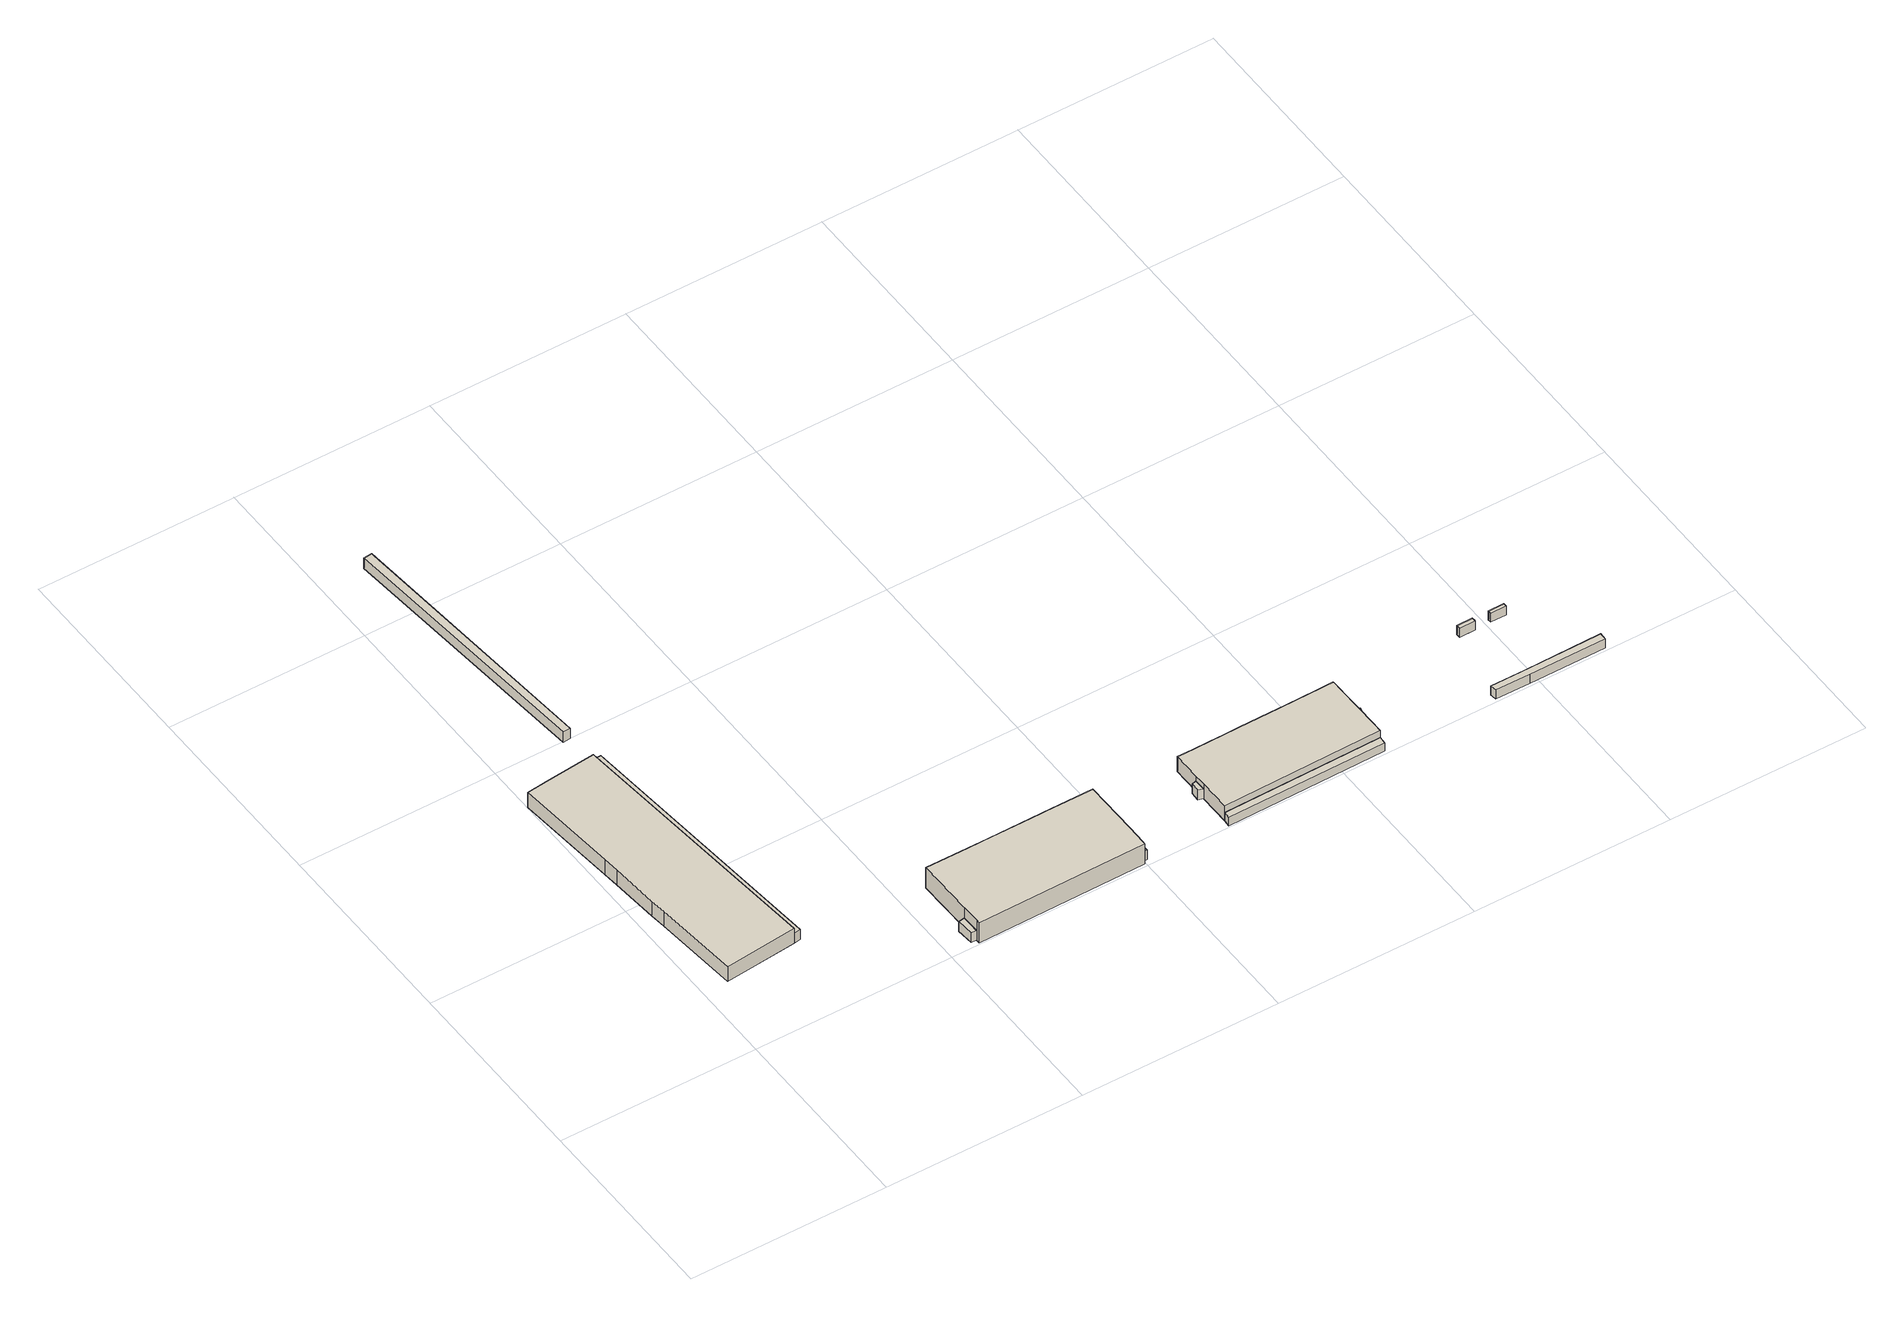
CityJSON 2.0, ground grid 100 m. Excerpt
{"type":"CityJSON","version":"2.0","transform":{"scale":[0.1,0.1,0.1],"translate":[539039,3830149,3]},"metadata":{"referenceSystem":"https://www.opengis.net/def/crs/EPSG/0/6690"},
"CityObjects":{
"building1":{"type":"Building","attributes":{"計測周辺長":343.23,"1/2500図郭":92,"区名":"住之江区","町丁目名称":"南港南３丁目","街区番号":6,"class":"3001","usage":"431","measuredHeight":8.9,"storeysAboveGround":2,"BuildingDetailAttribute.buildingRoofEdgeArea":4922.25,"BuildingDetailAttribute.buildingStructureType":"603","BuildingDetailAttribute.buildingStructureOrgType":"3","BuildingDetailAttribute.detailedUsage":"1720","BuildingDetailAttribute.specifiedBuildingCoverageRate":0.6,"BuildingDetailAttribute.surveyYear":2017,"BuildingTsunamiRiskAttribute.description":"1","BuildingTsunamiRiskAttribute.rank":"1","BuildingTsunamiRiskAttribute.depth":0.05,"BuildingHighTideRiskAttribute.description":"1","BuildingHighTideRiskAttribute.rank":"2","BuildingHighTideRiskAttribute.depth":2.54,"BuildingIDAttribute.prefecture":"27","BuildingIDAttribute.city":"27125"},"geometry":[{"type":"Solid","lod":"1","boundaries":[[[[0,1,2,3,4,5,6,7,8]],[[7,9,10,8]],[[6,11,9,7]],[[5,12,11,6]],[[4,13,12,5]],[[3,14,13,4]],[[2,15,14,3]],[[1,16,15,2]],[[0,17,16,1]],[[8,10,17,0]],[[9,11,12,13,14,15,16,17,10]]]]}]},
"building2":{"type":"Building","attributes":{"計測周辺長":277.73,"1/2500図郭":92,"区名":"住之江区","町丁目名称":"南港南３丁目","街区番号":6,"class":"3003","usage":"431","measuredHeight":5.9,"storeysAboveGround":1,"BuildingDetailAttribute.buildingRoofEdgeArea":509.06,"BuildingDetailAttribute.buildingStructureType":"603","BuildingDetailAttribute.buildingStructureOrgType":"3","BuildingDetailAttribute.detailedUsage":"1720","BuildingDetailAttribute.specifiedBuildingCoverageRate":0.6,"BuildingDetailAttribute.surveyYear":2017,"BuildingTsunamiRiskAttribute.description":"1","BuildingTsunamiRiskAttribute.rank":"1","BuildingTsunamiRiskAttribute.depth":0.08,"BuildingHighTideRiskAttribute.description":"1","BuildingHighTideRiskAttribute.rank":"2","BuildingHighTideRiskAttribute.depth":2.54,"BuildingIDAttribute.prefecture":"27","BuildingIDAttribute.city":"27125"},"geometry":[{"type":"Solid","lod":"1","boundaries":[[[[8,18,19,0]],[[19,20,21,0]],[[18,22,20,19]],[[8,23,22,18]],[[0,21,23,8]],[[20,22,23,21]]]]}]},
"building3":{"type":"Building","attributes":{"計測周辺長":278.11,"1/2500図郭":92,"区名":"住之江区","町丁目名称":"南港南３丁目","街区番号":7,"class":"3003","usage":"431","measuredHeight":6.3,"storeysAboveGround":1,"BuildingDetailAttribute.buildingRoofEdgeArea":542.47,"BuildingDetailAttribute.buildingStructureType":"603","BuildingDetailAttribute.buildingStructureOrgType":"3","BuildingDetailAttribute.detailedUsage":"1720","BuildingDetailAttribute.specifiedBuildingCoverageRate":0.6,"BuildingDetailAttribute.surveyYear":2017,"BuildingTsunamiRiskAttribute.description":"1","BuildingTsunamiRiskAttribute.rank":"1","BuildingTsunamiRiskAttribute.depth":0.13,"BuildingHighTideRiskAttribute.description":"1","BuildingHighTideRiskAttribute.rank":"2","BuildingHighTideRiskAttribute.depth":2.58,"BuildingIDAttribute.prefecture":"27","BuildingIDAttribute.city":"27125"},"geometry":[{"type":"Solid","lod":"1","boundaries":[[[[24,25,26,27]],[[26,28,29,27]],[[25,30,28,26]],[[24,31,30,25]],[[27,29,31,24]],[[28,30,31,29]]]]}]},
"building4":{"type":"Building","attributes":{"計測周辺長":24.05,"1/2500図郭":92,"区名":"住之江区","町丁目名称":"南港南３丁目","街区番号":5,"class":"3003","usage":"431","measuredHeight":5.7,"storeysAboveGround":1,"BuildingDetailAttribute.buildingRoofEdgeArea":27.06,"BuildingDetailAttribute.buildingStructureType":"603","BuildingDetailAttribute.buildingStructureOrgType":"3","BuildingDetailAttribute.detailedUsage":"1720","BuildingDetailAttribute.specifiedBuildingCoverageRate":0.6,"BuildingDetailAttribute.surveyYear":2017,"BuildingTsunamiRiskAttribute.description":"1","BuildingTsunamiRiskAttribute.rank":"1","BuildingTsunamiRiskAttribute.depth":0.04,"BuildingHighTideRiskAttribute.description":"1","BuildingHighTideRiskAttribute.rank":"2","BuildingHighTideRiskAttribute.depth":2.38,"BuildingIDAttribute.prefecture":"27","BuildingIDAttribute.city":"27125"},"geometry":[{"type":"Solid","lod":"1","boundaries":[[[[32,33,34,35]],[[34,36,37,35]],[[33,38,36,34]],[[32,39,38,33]],[[35,37,39,32]],[[36,38,39,37]]]]}]},
"building5":{"type":"Building","attributes":{"計測周辺長":26.29,"1/2500図郭":92,"区名":"住之江区","町丁目名称":"南港南３丁目","街区番号":5,"class":"3003","usage":"431","measuredHeight":5.7,"storeysAboveGround":1,"BuildingDetailAttribute.buildingRoofEdgeArea":29.5,"BuildingDetailAttribute.buildingStructureType":"603","BuildingDetailAttribute.buildingStructureOrgType":"3","BuildingDetailAttribute.detailedUsage":"1720","BuildingDetailAttribute.specifiedBuildingCoverageRate":0.6,"BuildingDetailAttribute.surveyYear":2017,"BuildingTsunamiRiskAttribute.description":"1","BuildingTsunamiRiskAttribute.rank":"1","BuildingTsunamiRiskAttribute.depth":0.07,"BuildingHighTideRiskAttribute.description":"1","BuildingHighTideRiskAttribute.rank":"2","BuildingHighTideRiskAttribute.depth":2.53,"BuildingIDAttribute.prefecture":"27","BuildingIDAttribute.city":"27125"},"geometry":[{"type":"Solid","lod":"1","boundaries":[[[[40,41,42,43]],[[42,44,45,43]],[[41,46,44,42]],[[40,47,46,41]],[[43,45,47,40]],[[44,46,47,45]]]]}]},
"building6":{"type":"Building","attributes":{"計測周辺長":250.26,"1/2500図郭":92,"区名":"住之江区","町丁目名称":"南港南３丁目","街区番号":5,"class":"3001","usage":"431","measuredHeight":12.2,"storeysAboveGround":1,"BuildingDetailAttribute.buildingRoofEdgeArea":3408.44,"BuildingDetailAttribute.buildingStructureType":"603","BuildingDetailAttribute.buildingStructureOrgType":"3","BuildingDetailAttribute.detailedUsage":"1720","BuildingDetailAttribute.specifiedBuildingCoverageRate":0.6,"BuildingDetailAttribute.surveyYear":2017,"BuildingTsunamiRiskAttribute.description":"1","BuildingTsunamiRiskAttribute.rank":"1","BuildingTsunamiRiskAttribute.depth":0.16,"BuildingHighTideRiskAttribute.description":"1","BuildingHighTideRiskAttribute.rank":"2","BuildingHighTideRiskAttribute.depth":2.4,"BuildingIDAttribute.prefecture":"27","BuildingIDAttribute.city":"27125"},"geometry":[{"type":"Solid","lod":"1","boundaries":[[[[48,49,50,51,52,53,54,55,56,57,58,59]],[[58,60,61,59]],[[57,62,60,58]],[[56,63,62,57]],[[55,64,63,56]],[[54,65,64,55]],[[53,66,65,54]],[[52,67,66,53]],[[51,68,67,52]],[[50,69,68,51]],[[49,70,69,50]],[[48,71,70,49]],[[59,61,71,48]],[[60,62,63,64,65,66,67,68,69,70,71,61]]]]}]},
"building7":{"type":"Building","attributes":{"計測周辺長":25.02,"1/2500図郭":92,"区名":"住之江区","町丁目名称":"南港南３丁目","街区番号":5,"class":"3003","usage":"431","measuredHeight":5.6,"storeysAboveGround":1,"BuildingDetailAttribute.buildingRoofEdgeArea":24.03,"BuildingDetailAttribute.buildingStructureType":"603","BuildingDetailAttribute.buildingStructureOrgType":"3","BuildingDetailAttribute.detailedUsage":"1720","BuildingDetailAttribute.specifiedBuildingCoverageRate":0.6,"BuildingDetailAttribute.surveyYear":2017,"BuildingTsunamiRiskAttribute.description":"1","BuildingTsunamiRiskAttribute.rank":"1","BuildingTsunamiRiskAttribute.depth":0.27,"BuildingHighTideRiskAttribute.description":"1","BuildingHighTideRiskAttribute.rank":"2","BuildingHighTideRiskAttribute.depth":2.75,"BuildingIDAttribute.prefecture":"27","BuildingIDAttribute.city":"27125"},"geometry":[{"type":"Solid","lod":"1","boundaries":[[[[48,72,73,49]],[[73,74,75,49]],[[72,76,74,73]],[[48,77,76,72]],[[49,75,77,48]],[[74,76,77,75]]]]}]},
"building8":{"type":"Building","attributes":{"計測周辺長":24.51,"1/2500図郭":92,"区名":"住之江区","町丁目名称":"南港南３丁目","街区番号":5,"class":"3003","usage":"431","measuredHeight":5.6,"storeysAboveGround":1,"BuildingDetailAttribute.buildingRoofEdgeArea":26.12,"BuildingDetailAttribute.buildingStructureType":"603","BuildingDetailAttribute.buildingStructureOrgType":"3","BuildingDetailAttribute.detailedUsage":"1720","BuildingDetailAttribute.specifiedBuildingCoverageRate":0.6,"BuildingDetailAttribute.surveyYear":2017,"BuildingTsunamiRiskAttribute.description":"1","BuildingTsunamiRiskAttribute.rank":"1","BuildingTsunamiRiskAttribute.depth":0.02,"BuildingHighTideRiskAttribute.description":"1","BuildingHighTideRiskAttribute.rank":"2","BuildingHighTideRiskAttribute.depth":2.6,"BuildingIDAttribute.prefecture":"27","BuildingIDAttribute.city":"27125"},"geometry":[{"type":"Solid","lod":"1","boundaries":[[[[51,78,79,52]],[[79,80,81,52]],[[78,82,80,79]],[[51,83,82,78]],[[52,81,83,51]],[[80,82,83,81]]]]}]},
"building9":{"type":"Building","attributes":{"計測周辺長":15.17,"1/2500図郭":92,"区名":"住之江区","町丁目名称":"南港南３丁目","街区番号":4,"class":"3003","usage":"431","measuredHeight":5.9,"storeysAboveGround":1,"BuildingDetailAttribute.buildingRoofEdgeArea":12.19,"BuildingDetailAttribute.buildingStructureType":"603","BuildingDetailAttribute.buildingStructureOrgType":"3","BuildingDetailAttribute.detailedUsage":"1720","BuildingDetailAttribute.specifiedBuildingCoverageRate":0.6,"BuildingDetailAttribute.surveyYear":2017,"BuildingHighTideRiskAttribute.description":"1","BuildingHighTideRiskAttribute.rank":"2","BuildingHighTideRiskAttribute.depth":2.4,"BuildingIDAttribute.prefecture":"27","BuildingIDAttribute.city":"27125"},"geometry":[{"type":"Solid","lod":"1","boundaries":[[[[84,85,86,87]],[[86,88,89,87]],[[85,90,88,86]],[[84,91,90,85]],[[87,89,91,84]],[[88,90,91,89]]]]}]},
"building10":{"type":"Building","attributes":{"計測周辺長":21.22,"1/2500図郭":92,"区名":"住之江区","町丁目名称":"南港南３丁目","街区番号":4,"class":"3003","usage":"431","measuredHeight":4.5,"storeysAboveGround":1,"BuildingDetailAttribute.buildingRoofEdgeArea":20.47,"BuildingDetailAttribute.buildingStructureType":"603","BuildingDetailAttribute.buildingStructureOrgType":"3","BuildingDetailAttribute.detailedUsage":"1720","BuildingDetailAttribute.specifiedBuildingCoverageRate":0.6,"BuildingDetailAttribute.surveyYear":2017,"BuildingTsunamiRiskAttribute.description":"1","BuildingTsunamiRiskAttribute.rank":"1","BuildingTsunamiRiskAttribute.depth":0.17,"BuildingHighTideRiskAttribute.description":"1","BuildingHighTideRiskAttribute.rank":"2","BuildingHighTideRiskAttribute.depth":2.64,"BuildingIDAttribute.prefecture":"27","BuildingIDAttribute.city":"27125"},"geometry":[{"type":"Solid","lod":"1","boundaries":[[[[92,93,94,95,96]],[[95,97,98,96]],[[94,99,97,95]],[[93,100,99,94]],[[92,101,100,93]],[[96,98,101,92]],[[97,99,100,101,98]]]]}]},
"building11":{"type":"Building","attributes":{"計測周辺長":19.73,"1/2500図郭":92,"区名":"住之江区","町丁目名称":"南港南３丁目","街区番号":4,"class":"3003","usage":"431","measuredHeight":5,"storeysAboveGround":1,"BuildingDetailAttribute.buildingRoofEdgeArea":15.62,"BuildingDetailAttribute.buildingStructureType":"603","BuildingDetailAttribute.buildingStructureOrgType":"3","BuildingDetailAttribute.detailedUsage":"1720","BuildingDetailAttribute.specifiedBuildingCoverageRate":0.6,"BuildingDetailAttribute.surveyYear":2017,"BuildingTsunamiRiskAttribute.description":"1","BuildingTsunamiRiskAttribute.rank":"1","BuildingTsunamiRiskAttribute.depth":0.1,"BuildingHighTideRiskAttribute.description":"1","BuildingHighTideRiskAttribute.rank":"2","BuildingHighTideRiskAttribute.depth":2.57,"BuildingIDAttribute.prefecture":"27","BuildingIDAttribute.city":"27125"},"geometry":[{"type":"Solid","lod":"1","boundaries":[[[[102,103,104,105]],[[104,106,107,105]],[[103,108,106,104]],[[102,109,108,103]],[[105,107,109,102]],[[106,108,109,107]]]]}]},
"building12":{"type":"Building","attributes":{"計測周辺長":167.54,"1/2500図郭":92,"区名":"住之江区","町丁目名称":"南港南３丁目","街区番号":4,"class":"3003","usage":"431","measuredHeight":5,"storeysAboveGround":1,"BuildingDetailAttribute.buildingRoofEdgeArea":290.41,"BuildingDetailAttribute.buildingStructureType":"603","BuildingDetailAttribute.buildingStructureOrgType":"3","BuildingDetailAttribute.detailedUsage":"1720","BuildingDetailAttribute.specifiedBuildingCoverageRate":0.6,"BuildingDetailAttribute.surveyYear":2017,"BuildingTsunamiRiskAttribute.description":"1","BuildingTsunamiRiskAttribute.rank":"1","BuildingTsunamiRiskAttribute.depth":0.03,"BuildingHighTideRiskAttribute.description":"1","BuildingHighTideRiskAttribute.rank":"2","BuildingHighTideRiskAttribute.depth":2.77,"BuildingIDAttribute.prefecture":"27","BuildingIDAttribute.city":"27125"},"geometry":[{"type":"Solid","lod":"1","boundaries":[[[[110,111,112,113]],[[112,114,115,113]],[[111,116,114,112]],[[110,117,116,111]],[[113,115,117,110]],[[114,116,117,115]]]]}]},
"building13":{"type":"Building","attributes":{"計測周辺長":231.75,"1/2500図郭":92,"区名":"住之江区","町丁目名称":"南港南３丁目","街区番号":4,"class":"3001","usage":"431","measuredHeight":9,"storeysAboveGround":1,"BuildingDetailAttribute.buildingRoofEdgeArea":2858.91,"BuildingDetailAttribute.buildingStructureType":"603","BuildingDetailAttribute.buildingStructureOrgType":"3","BuildingDetailAttribute.detailedUsage":"1720","BuildingDetailAttribute.specifiedBuildingCoverageRate":0.6,"BuildingDetailAttribute.surveyYear":2017,"BuildingTsunamiRiskAttribute.description":"1","BuildingTsunamiRiskAttribute.rank":"1","BuildingTsunamiRiskAttribute.depth":0.05,"BuildingHighTideRiskAttribute.description":"1","BuildingHighTideRiskAttribute.rank":"2","BuildingHighTideRiskAttribute.depth":2.77,"BuildingIDAttribute.prefecture":"27","BuildingIDAttribute.city":"27125"},"geometry":[{"type":"Solid","lod":"1","boundaries":[[[[118,119,120,121,122,123,124,125,126,127,110,113,128,129,130,131,132]],[[131,133,134,132]],[[130,135,133,131]],[[129,136,135,130]],[[128,137,136,129]],[[113,138,137,128]],[[110,139,138,113]],[[127,140,139,110]],[[126,141,140,127]],[[125,142,141,126]],[[124,143,142,125]],[[123,144,143,124]],[[122,145,144,123]],[[121,146,145,122]],[[120,147,146,121]],[[119,148,147,120]],[[118,149,148,119]],[[132,134,149,118]],[[133,135,136,137,138,139,140,141,142,143,144,145,146,147,148,149,134]]]]}]},
"building14":{"type":"Building","attributes":{"計測周辺長":20.26,"1/2500図郭":92,"区名":"住之江区","町丁目名称":"南港南３丁目","街区番号":4,"class":"3003","usage":"431","measuredHeight":3.6,"storeysAboveGround":1,"BuildingDetailAttribute.buildingRoofEdgeArea":15.28,"BuildingDetailAttribute.buildingStructureType":"603","BuildingDetailAttribute.buildingStructureOrgType":"3","BuildingDetailAttribute.detailedUsage":"1720","BuildingDetailAttribute.specifiedBuildingCoverageRate":0.6,"BuildingDetailAttribute.surveyYear":2017,"BuildingTsunamiRiskAttribute.description":"1","BuildingTsunamiRiskAttribute.rank":"1","BuildingTsunamiRiskAttribute.depth":0.07,"BuildingHighTideRiskAttribute.description":"1","BuildingHighTideRiskAttribute.rank":"2","BuildingHighTideRiskAttribute.depth":2.55,"BuildingIDAttribute.prefecture":"27","BuildingIDAttribute.city":"27125"},"geometry":[{"type":"Solid","lod":"1","boundaries":[[[[150,151,152,153]],[[152,154,155,153]],[[151,156,154,152]],[[150,157,156,151]],[[153,155,157,150]],[[154,156,157,155]]]]}]},
"building15":{"type":"Building","attributes":{"計測周辺長":19.75,"1/2500図郭":92,"区名":"住之江区","町丁目名称":"南港南３丁目","街区番号":4,"class":"3003","usage":"431","storeysAboveGround":1,"BuildingDetailAttribute.buildingRoofEdgeArea":14.12,"BuildingDetailAttribute.buildingStructureType":"603","BuildingDetailAttribute.buildingStructureOrgType":"3","BuildingDetailAttribute.detailedUsage":"1720","BuildingDetailAttribute.specifiedBuildingCoverageRate":0.6,"BuildingDetailAttribute.surveyYear":2017,"BuildingTsunamiRiskAttribute.description":"1","BuildingTsunamiRiskAttribute.rank":"1","BuildingTsunamiRiskAttribute.depth":0.15,"BuildingHighTideRiskAttribute.description":"1","BuildingHighTideRiskAttribute.rank":"2","BuildingHighTideRiskAttribute.depth":2.63,"BuildingIDAttribute.prefecture":"27","BuildingIDAttribute.city":"27125"},"geometry":[{"type":"Solid","lod":"1","boundaries":[[[[158,159,160,161]],[[160,162,163,161]],[[159,164,162,160]],[[158,165,164,159]],[[161,163,165,158]],[[162,164,165,163]]]]}]},
"building16":{"type":"Building","attributes":{"計測周辺長":15.62,"1/2500図郭":92,"区名":"住之江区","町丁目名称":"南港南３丁目","街区番号":4,"class":"3003","usage":"431","measuredHeight":5,"storeysAboveGround":1,"BuildingDetailAttribute.buildingRoofEdgeArea":12.41,"BuildingDetailAttribute.buildingStructureType":"603","BuildingDetailAttribute.buildingStructureOrgType":"3","BuildingDetailAttribute.detailedUsage":"1720","BuildingDetailAttribute.specifiedBuildingCoverageRate":0.6,"BuildingDetailAttribute.surveyYear":2017,"BuildingHighTideRiskAttribute.description":"1","BuildingHighTideRiskAttribute.rank":"2","BuildingHighTideRiskAttribute.depth":2.4,"BuildingIDAttribute.prefecture":"27","BuildingIDAttribute.city":"27125"},"geometry":[{"type":"Solid","lod":"1","boundaries":[[[[166,167,168,169]],[[168,170,171,169]],[[167,172,170,168]],[[166,173,172,167]],[[169,171,173,166]],[[170,172,173,171]]]]}]},
"building17":{"type":"Building","attributes":{"計測周辺長":20,"1/2500図郭":92,"区名":"住之江区","町丁目名称":"南港南３丁目","街区番号":3,"class":"3003","usage":"431","measuredHeight":5.4,"storeysAboveGround":1,"BuildingDetailAttribute.buildingRoofEdgeArea":16,"BuildingDetailAttribute.buildingStructureType":"603","BuildingDetailAttribute.buildingStructureOrgType":"3","BuildingDetailAttribute.detailedUsage":"1720","BuildingDetailAttribute.specifiedBuildingCoverageRate":0.6,"BuildingDetailAttribute.surveyYear":2017,"BuildingTsunamiRiskAttribute.description":"1","BuildingTsunamiRiskAttribute.rank":"1","BuildingTsunamiRiskAttribute.depth":0.09,"BuildingHighTideRiskAttribute.description":"1","BuildingHighTideRiskAttribute.rank":"2","BuildingHighTideRiskAttribute.depth":2.59,"BuildingIDAttribute.prefecture":"27","BuildingIDAttribute.city":"27125"},"geometry":[{"type":"Solid","lod":"1","boundaries":[[[[174,175,176,177,178]],[[177,179,180,178]],[[176,181,179,177]],[[175,182,181,176]],[[174,183,182,175]],[[178,180,183,174]],[[179,181,182,183,180]]]]}]},
"building18":{"type":"Building","attributes":{"計測周辺長":119.27,"1/2500図郭":92,"区名":"住之江区","町丁目名称":"南港南３丁目","街区番号":3,"class":"3003","usage":"431","measuredHeight":5.5,"storeysAboveGround":1,"BuildingDetailAttribute.buildingRoofEdgeArea":199.06,"BuildingDetailAttribute.buildingStructureType":"610","BuildingDetailAttribute.buildingStructureOrgType":"2","BuildingDetailAttribute.detailedUsage":"1720","BuildingDetailAttribute.specifiedBuildingCoverageRate":0.6,"BuildingDetailAttribute.surveyYear":2017,"BuildingTsunamiRiskAttribute.description":"1","BuildingTsunamiRiskAttribute.rank":"1","BuildingTsunamiRiskAttribute.depth":0.12,"BuildingHighTideRiskAttribute.description":"1","BuildingHighTideRiskAttribute.rank":"2","BuildingHighTideRiskAttribute.depth":2.75,"BuildingIDAttribute.prefecture":"27","BuildingIDAttribute.city":"27125"},"geometry":[{"type":"Solid","lod":"1","boundaries":[[[[184,185,186,187,188,189]],[[188,190,191,189]],[[187,192,190,188]],[[186,193,192,187]],[[185,194,193,186]],[[184,195,194,185]],[[189,191,195,184]],[[190,192,193,194,195,191]]]]}]},
"building19":{"type":"Building","attributes":{"計測周辺長":19.5,"1/2500図郭":92,"区名":"住之江区","町丁目名称":"南港南３丁目","街区番号":3,"class":"3003","usage":"431","measuredHeight":5.3,"storeysAboveGround":1,"BuildingDetailAttribute.buildingRoofEdgeArea":14,"BuildingDetailAttribute.buildingStructureType":"610","BuildingDetailAttribute.buildingStructureOrgType":"2","BuildingDetailAttribute.detailedUsage":"1720","BuildingDetailAttribute.specifiedBuildingCoverageRate":0.6,"BuildingDetailAttribute.surveyYear":2017,"BuildingTsunamiRiskAttribute.description":"1","BuildingTsunamiRiskAttribute.rank":"1","BuildingTsunamiRiskAttribute.depth":0.01,"BuildingHighTideRiskAttribute.description":"1","BuildingHighTideRiskAttribute.rank":"2","BuildingHighTideRiskAttribute.depth":2.5,"BuildingIDAttribute.prefecture":"27","BuildingIDAttribute.city":"27125"},"geometry":[{"type":"Solid","lod":"1","boundaries":[[[[196,197,198,199]],[[198,200,201,199]],[[197,202,200,198]],[[196,203,202,197]],[[199,201,203,196]],[[200,202,203,201]]]]}]}
},
"vertices":[
[490,443,3],[126,407,3],[86,836,3],[78,914,3],[58,1154,3],[50,1234,3],[2,1753,3],[105,1764,3],[362,1789,3],[105,1764,92],[362,1789,92],[2,1753,92],[50,1234,92],[58,1154,92],[78,914,92],[86,836,92],[126,407,92],[490,443,92],
[402,1792,3],[525,448,3],[525,448,62],[490,443,62],[402,1792,62],[362,1789,62],
[222,3337,4],[264,3342,4],[382,1997,4],[345,1994,4],[382,1997,66],[345,1994,66],[264,3342,66],[222,3337,66],
[1144,27,5],[1117,27,5],[1111,114,5],[1143,120,5],[1111,114,62],[1143,120,62],[1117,27,62],[1144,27,62],
[1353,409,3],[1353,437,3],[1452,440,3],[1458,410,3],[1452,440,60],[1458,410,60],[1353,437,60],[1353,409,60],
[1678,410,4],[1780,411,4],[1993,410,4],[1995,126,4],[1994,31,4],[1994,13,4],[1144,7,4],[1144,27,4],[1143,120,4],[1140,410,4],[1353,409,4],[1458,410,4],[1353,409,126],[1458,410,126],[1140,410,126],[1143,120,126],[1144,27,126],[1144,7,126],[1994,13,126],[1994,31,126],[1995,126,126],[1993,410,126],[1780,411,126],[1678,410,126],
[1680,432,4],[1780,436,4],[1780,436,60],[1780,411,60],[1680,432,60],[1678,410,60],
[2018,126,4],[2018,31,4],[2018,31,60],[1994,31,60],[2018,126,60],[1995,126,60],
[2420,202,6],[2395,210,6],[2397,255,6],[2419,260,6],[2397,255,64],[2419,260,64],[2395,210,64],[2420,202,64],
[2495,400,6],[2495,418,6],[2507,426,6],[2577,426,6],[2580,401,6],[2577,426,51],[2580,401,51],[2507,426,51],[2495,418,51],[2495,400,51],
[2658,402,6],[2667,425,6],[2740,420,6],[2740,403,6],[2740,420,56],[2740,403,56],[2667,425,56],[2658,402,56],
[3223,53,5],[3219,15,5],[2419,7,5],[2421,42,5],[2419,7,55],[2421,42,55],[3219,15,55],[3223,53,55],
[2658,402,5],[2740,403,5],[2892,404,5],[2980,405,5],[3055,406,5],[3140,407,5],[3217,408,5],[3220,408,5],[3221,260,5],[3222,200,5],[2420,202,5],[2419,260,5],[2418,400,5],[2495,400,5],[2580,401,5],[2495,400,95],[2580,401,95],[2418,400,95],[2419,260,95],[2420,202,95],[2421,42,95],[3223,53,95],[3222,200,95],[3221,260,95],[3220,408,95],[3217,408,95],[3140,407,95],[3055,406,95],[2980,405,95],[2892,404,95],[2740,403,95],[2658,402,95],
[2902,425,7],[2977,423,7],[2980,405,7],[2892,404,7],[2980,405,43],[2892,404,43],[2977,423,43],[2902,425,43],
[3065,426,7],[3140,422,7],[3140,407,7],[3055,406,7],[3140,407,37],[3055,406,37],[3140,422,37],[3065,426,37],
[3221,260,6],[3249,248,6],[3239,200,6],[3222,200,6],[3239,200,56],[3222,200,56],[3249,248,56],[3221,260,56],
[3865,409,6],[3864,429,6],[3944,430,6],[3945,415,6],[3945,410,6],[3945,415,60],[3945,410,60],[3944,430,60],[3864,429,60],[3865,409,60],
[3958,48,4],[4346,51,4],[4346,14,4],[3959,13,4],[3786,16,4],[3783,48,4],[3786,16,59],[3783,48,59],[3959,13,59],[4346,14,59],[4346,51,59],[3958,48,59],
[4025,411,7],[4024,428,7],[4104,429,7],[4105,411,7],[4104,429,60],[4105,411,60],[4024,428,60],[4025,411,60]
]}
